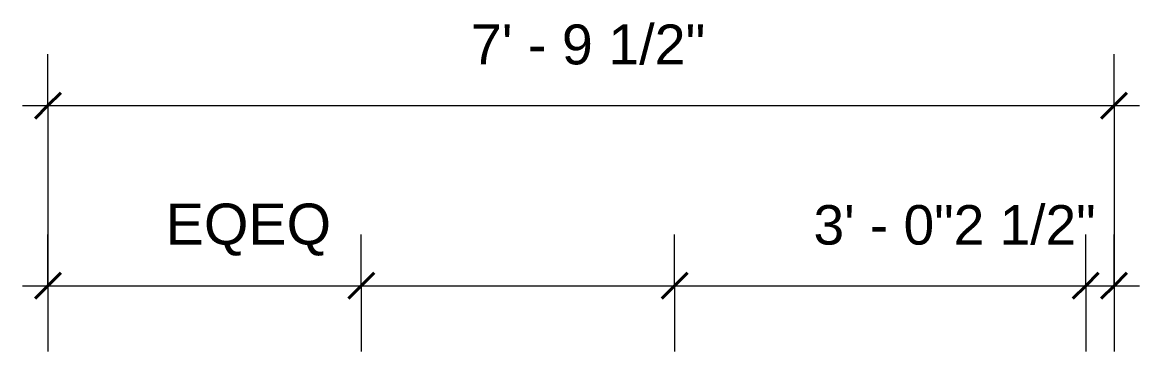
# Model space of a CAD drawing. Header units: inches. Extents: x -6061 to 13621, y -296 to 7483.
# Drawn here: x -5899.3 to -5801.4, y 706.5 to 735.4 of the extents above; entities that cross this region are included whole.
import ezdxf

# ---------------------------------------------------------------- set-up
doc = ezdxf.new("R2010")
doc.units = ezdxf.units.IN
doc.header["$MEASUREMENT"] = 0
doc.layers.get('0').update_dxf_attribs({"linetype": 'CONTINUOUS'})
doc.styles.add('Arial$001H0', font='arial.ttf')

msp = doc.modelspace()

# ---------------------------------------------------------------- linework, layer by layer
at = {"color": 7, "linetype": 'Continuous', "lineweight": 9, "true_color": 0x000007}
for p, q in [((-5897.07334, 728.07149), (-5897.07334, 732.55656)), ((-5803.60773, 728.07149), (-5803.60773, 732.55656)), ((-5899.31587, 728.07149), (-5801.36519, 728.07149)), ((-5897.07334, 728.07149), (-5897.07334, 706.52715)), ((-5803.60773, 728.07149), (-5803.60773, 706.52715)), ((-5897.07334, 712.29366), (-5897.07334, 716.77873)), ((-5869.6023, 712.29366), (-5869.6023, 716.77873)), ((-5842.13126, 712.29366), (-5842.13126, 716.77873)), ((-5842.13126, 712.29366), (-5842.13126, 716.77873)), ((-5806.09053, 712.29366), (-5806.09053, 716.77873)), ((-5803.60773, 712.29366), (-5803.60773, 716.77873)), ((-5899.31587, 712.29366), (-5869.6023, 712.29366)), ((-5897.07334, 712.29366), (-5897.07334, 706.52715)), ((-5869.6023, 712.29366), (-5839.88872, 712.29366)), ((-5869.6023, 712.29366), (-5869.6023, 706.52715)), ((-5844.37379, 712.29366), (-5806.09053, 712.29366)), ((-5842.13126, 712.29366), (-5842.13126, 706.52715)), ((-5842.13126, 712.29366), (-5842.13126, 706.52715)), ((-5806.09053, 712.29366), (-5801.36519, 712.29366)), ((-5806.09053, 712.29366), (-5806.09053, 706.52715)), ((-5803.60773, 712.29366), (-5803.60773, 706.52715))]:
    msp.add_line(p, q, dxfattribs=at)
at = {"color": 7, "linetype": 'Continuous', "lineweight": 40, "true_color": 0x000007}
for p, q in [((-5897.07334, 728.07149), (-5895.95207, 729.19276)), ((-5803.60773, 728.07149), (-5802.48646, 729.19276)), ((-5897.07334, 728.07149), (-5898.19461, 726.95023)), ((-5803.60773, 728.07149), (-5804.729, 726.95023)), ((-5897.07334, 712.29366), (-5895.95207, 713.41493)), ((-5869.6023, 712.29366), (-5868.48103, 713.41493)), ((-5842.13126, 712.29366), (-5841.00999, 713.41493)), ((-5842.13126, 712.29366), (-5841.00999, 713.41493)), ((-5806.09053, 712.29366), (-5804.96927, 713.41493)), ((-5803.60773, 712.29366), (-5802.48646, 713.41493)), ((-5897.07334, 712.29366), (-5898.19461, 711.1724)), ((-5869.6023, 712.29366), (-5870.72357, 711.1724)), ((-5842.13126, 712.29366), (-5843.25252, 711.1724)), ((-5842.13126, 712.29366), (-5843.25252, 711.1724)), ((-5806.09053, 712.29366), (-5807.2118, 711.1724)), ((-5803.60773, 712.29366), (-5804.729, 711.1724))]:
    msp.add_line(p, q, dxfattribs=at)

# ---------------------------------------------------------------- texts
at = {"color": 7, "true_color": 0x000007, "style": 'Arial$001H0'}
for s, height, p in [('7\' - 9 1/2"', 3.4905041, (-5859.99151, 731.6752)), ('EQEQ', 3.590405, (-5886.74174, 715.89737)), ('3\' - 0"2 1/2"', 3.4549109, (-5829.95758, 715.89737))]:
    msp.add_text(s, height=height, dxfattribs=at).set_placement(p)

doc.saveas('drawing.dxf')
